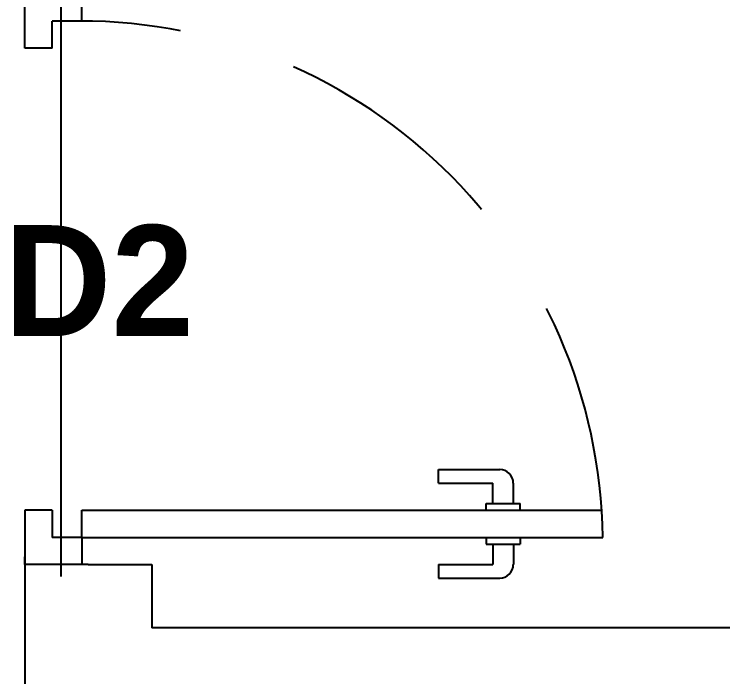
# Model space of a CAD drawing. Header units: inches. Extents: x 482566 to 494966, y -26460 to -22226.
# Drawn here: x 487792.7 to 487843, y -23927.8 to -23880.7 of the extents above; entities that cross this region are included whole.
import ezdxf

# ---------------------------------------------------------------- set-up
doc = ezdxf.new("R2010")
doc.units = ezdxf.units.IN
doc.header["$LTSCALE"] = 15
doc.header["$MEASUREMENT"] = 0
doc.linetypes.add('DASHED', pattern=[0.75, 0.5, -0.25])
doc.linetypes.add('TRATTEGGIATA2', pattern=[9.525, 6.35, -3.175])
doc.layers.add('I-ANNO-TEXT', color=7, linetype='Continuous', lineweight=18)
for name, color, linetype in [('I-DOORS', 104, 'Continuous'), ('I-WALL-IN', 3, 'Continuous'), ('SUI GAS LINE', 30, 'TRATTEGGIATA2')]:
    doc.layers.add(name, color=color, linetype=linetype)
doc.styles.add('MICRO', font='')
doc.styles.get('MICRO').set_extended_font_data('MicrogrammaSSi', bold=True)

# ---------------------------------------------------------------- blocks, each defined once
blk = doc.blocks.new('door 1')
for p, q in [((85.7, 0), (0, 0)), ((0, -90), (0, 0)), ((85.7, -42.9), (85.7, 0)), ((814.3, 0), (900, 0)), ((814.3, -42.9), (814.3, 0)), ((900, -90), (900, 0)), ((85.7, -42.9), (42.9, -42.9)), ((42.9, -90), (42.9, -42.9)), ((42.9, -90), (42.9, -42.9)), ((814.3, -42.9), (857.1, -42.9)), ((857.1, -90), (857.1, -42.9)), ((857.1, -90), (857.1, -42.9)), ((42.9, -90), (0, -90)), ((42.9, -90), (42.9, -910.9)), ((42.9, -90), (85.7, -90)), ((85.7, -90), (85.7, -909.2)), ((857.1, -90), (900, -90)), ((857.1, -90), (857.1, -90)), ((-21.4, -652.1), (-21.4, -748.5)), ((0, -652.1), (-21.4, -652.1)), ((0, -652.1), (0, -737.8)), ((128.6, -652.1), (128.6, -737.8)), ((128.6, -652.1), (150, -652.1)), ((150, -652.1), (150, -748.5)), ((32.1, -727.1), (32.1, -780.7)), ((42.9, -727.1), (32.1, -727.1)), ((85.7, -727.1), (96.4, -727.1)), ((96.4, -727.1), (96.4, -780.7)), ((32.1, -737.8), (0, -737.8)), ((96.4, -737.8), (128.6, -737.8)), ((32.1, -770), (0, -770)), ((96.4, -770), (128.6, -770)), ((42.9, -780.7), (32.1, -780.7)), ((85.7, -780.7), (96.4, -780.7))]:
    blk.add_line(p, q)
at = {"linetype": 'DASHED', "ltscale": 50}
blk.add_arc((32.1, -85.7), 825.3, 270.745, 1.3972, dxfattribs=at)
for centre, start, end in [((0, -748.5), 180, 270), ((128.6, -748.5), 270, 0)]:
    blk.add_arc(centre, 21.4, start, end)
blk = doc.blocks.new('pivot door')
blk.add_line((-188253.1, -329835.2), (-188265.1, -329835.2))
at = {"layer": 'I-DOORS', "rotation": 180}
blk.add_blockref('door 1', (-188253.1, -329835.2), dxfattribs=at)

msp = doc.modelspace()

# ---------------------------------------------------------------- linework, layer by layer
at = {"layer": 'I-WALL-IN'}
for p, q in [((487797.954, -23919.783, 6.93), (487793.454, -23919.783, 6.93)), ((487793.454, -23919.783, 6.93), (487793.454, -24038.34, 6.93)), ((487797.954, -23919.783, 6.93), (487802.454, -23919.783, 6.93)), ((487802.454, -23919.783, 6.93), (487802.454, -23924.283, 6.93)), ((487994.737, -23924.283, 6.93), (487802.454, -23924.283, 6.93))]:
    msp.add_line(p, q, dxfattribs=at)
at = {"layer": 'SUI GAS LINE'}
msp.add_line((487796, -23682.5), (487796, -25231.5), dxfattribs=at)

# ---------------------------------------------------------------- block references
at = {"layer": 'I-DOORS', "xscale": 0.04499999998952262, "yscale": 0.04499999998952262, "zscale": 0.04499999998952262, "rotation": 270}
msp.add_blockref('pivot door', (502636.038, -32391.174, 6.93), dxfattribs=at)

# ---------------------------------------------------------------- texts
at = {"layer": 'I-ANNO-TEXT', "insert": (487791.991, -23895.692, 6.93), "char_height": 7.875, "attachment_point": 1, "style": 'MICRO'}
msp.add_mtext_dynamic_manual_height_columns('{\\fBahnschrift Light|b1|i0|c0|p34;D2}', width=7.40993, gutter_width=1.5, heights=[0], dxfattribs=at)

doc.saveas('drawing.dxf')
